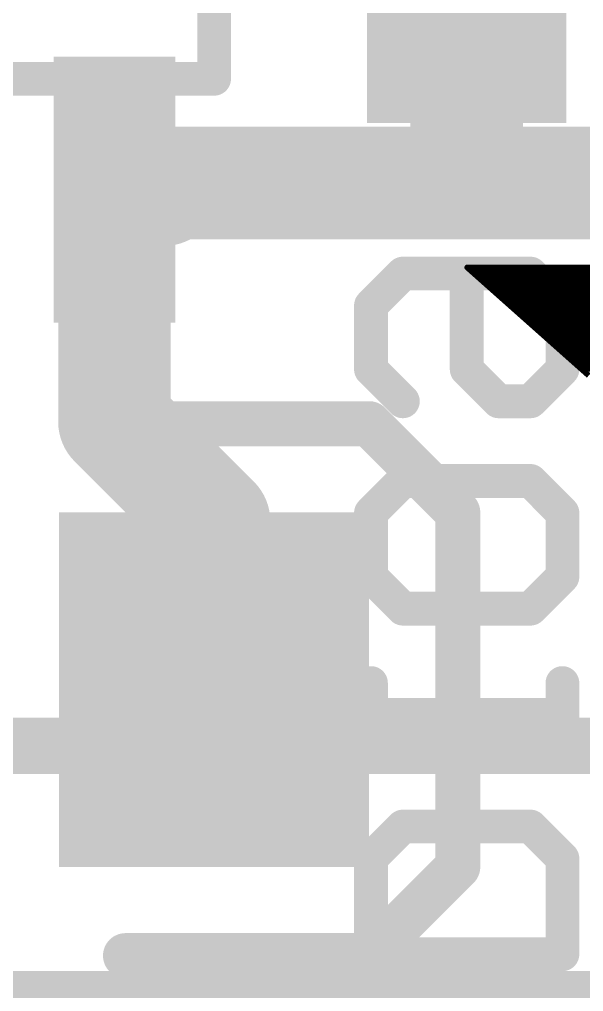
# Model space of a CAD drawing. Extents: x -1.3 to 34.4, y -29.2 to 28.1.
# Drawn here: x 9.411 to 11.958, y 9.052 to 13.438 of the extents above; entities that cross this region are included whole.
import ezdxf

# ---------------------------------------------------------------- set-up
doc = ezdxf.new("R2010")
doc.units = 0
for name, color, linetype in [('1', 12, 'CONTINUOUS'), ('16', 132, 'CONTINUOUS'), ('21', 41, 'CONTINUOUS'), ('22', 40, 'CONTINUOUS'), ('23', 53, 'CONTINUOUS'), ('51', 53, 'CONTINUOUS')]:
    doc.layers.add(name, color=color, linetype=linetype)

# ---------------------------------------------------------------- blocks, each defined once
blk = doc.blocks.new('RECT')
blk.add_solid([(-0.5, -0.5), (0.5, -0.5), (-0.5, 0.5), (0.5, 0.5)])

msp = doc.modelspace()

# ---------------------------------------------------------------- linework, layer by layer
at = {"layer": '1', "const_width": 0.508}
for points in [[(11.43, 12.7), (11.43, 13.32)], [(9.8759, 12.6699), (9.906, 12.7)], [(9.906, 12.7), (11.43, 12.7)], [(11.43, 12.7), (13.081, 12.7)], [(9.84, 12.6699), (9.8759, 12.6699)], [(9.84, 12.6699), (10.0631, 12.6699)], [(9.84, 11.623), (9.84, 12.6699)], [(10.033, 11.43), (9.84, 11.623)], [(10.033, 11.43), (9.906, 11.557)], [(10.29, 11.173), (10.033, 11.43)], [(10.29, 10.414), (10.29, 11.173)]]:
    msp.add_lwpolyline(points, dxfattribs=at)
at = {"layer": '1', "const_width": 0.254}
for points in [[(11.557, 13.32, 1), (11.303, 13.32)], [(9.906, 12.827, 1), (9.906, 12.573)], [(9.9958, 12.6102, 1), (9.8162, 12.7898)], [(11.43, 12.827, 1), (11.43, 12.573)], [(11.43, 12.573, 1), (11.43, 12.827)], [(9.84, 12.7969, 1), (9.84, 12.5429)], [(9.84, 12.7969, 1), (9.84, 12.5429)], [(9.967, 12.6699, 1), (9.713, 12.6699)], [(9.8759, 12.5429, 1), (9.8759, 12.7969)], [(10.0631, 12.5429, 1), (10.0631, 12.7969)], [(9.7861, 12.7597, 1), (9.9657, 12.5801)], [(11.303, 12.7, 1), (11.557, 12.7)], [(9.9298, 11.7128, 1), (9.7502, 11.5332)], [(9.9958, 11.6468, 1), (9.8162, 11.4672)], [(9.713, 11.623, 1), (9.967, 11.623)], [(10.1228, 11.5198, 1), (9.9432, 11.3402)], [(9.9432, 11.3402, 1), (10.1228, 11.5198)], [(9.9432, 11.3402, 1), (10.1228, 11.5198)], [(10.417, 11.173, 1), (10.163, 11.173)], [(10.2002, 11.0832, 1), (10.3798, 11.2628)], [(10.163, 10.414, 1), (10.417, 10.414)]]:
    msp.add_lwpolyline(points, format="xyb", dxfattribs=at)
at = {"layer": '16', "const_width": 0.254}
for points in [[(16.51, 10.16), (7.62, 10.16)], [(6.858, 9.017), (20.193, 9.017)]]:
    msp.add_lwpolyline(points, dxfattribs=at)
at = {"layer": '21'}
for points, const_width in [([(11.4325, 12.3253, 1), (11.4325, 12.3126)], 0.0127), ([(11.4367, 12.3236, 1), (11.4283, 12.3142)], 0.0127), ([(11.461, 12.3, 1), (11.461, 12.2873)], 0.0127), ([(11.4896, 12.2745, 1), (11.4896, 12.2619)], 0.0127), ([(11.5181, 12.2492, 1), (11.5181, 12.2365)], 0.0127), ([(11.5467, 12.2238, 1), (11.5467, 12.2111)], 0.0127), ([(11.5753, 12.1983, 1), (11.5753, 12.1857)], 0.0127), ([(11.6039, 12.173, 1), (11.6039, 12.1603)], 0.0127), ([(11.6325, 12.1476, 1), (11.6325, 12.1349)], 0.0127), ([(11.661, 12.1221, 1), (11.661, 12.1095)], 0.0127), ([(11.6896, 12.0968, 1), (11.6896, 12.0841)], 0.0127), ([(11.7182, 12.0714, 1), (11.7182, 12.0587)], 0.0127), ([(11.7468, 12.0459, 1), (11.7468, 12.0333)], 0.0127), ([(11.7754, 12.0206, 1), (11.7754, 12.0079)], 0.0127), ([(11.804, 11.9952, 1), (11.804, 11.9825)], 0.0127), ([(11.8325, 11.9697, 1), (11.8325, 11.9571)], 0.0127), ([(11.8611, 11.9444, 1), (11.8611, 11.9317)], 0.0127), ([(11.8897, 11.919, 1), (11.8897, 11.9063)], 0.0127), ([(11.9183, 11.8935, 1), (11.9183, 11.8809)], 0.0127), ([(11.9469, 11.8681, 1), (11.9469, 11.8555)], 0.0127), ([(9.89, 11.6648, 1), (9.89, 11.5632)], 0.1016), ([(11.0259, 11.6499, 1), (10.9541, 11.5781)], 0.1016), ([(10.99, 11.5632, 1), (10.99, 11.6648)], 0.1016), ([(11.4408, 11.214, 1), (11.3392, 11.214)], 0.1016), ([(11.3541, 11.1781, 1), (11.4259, 11.2499)], 0.1016), ([(11.4259, 9.5781, 1), (11.3541, 9.6499)], 0.1016), ([(11.3392, 9.614, 1), (11.4408, 9.614)], 0.1016), ([(9.89, 9.2648, 1), (9.89, 9.1632)], 0.1016), ([(10.9541, 9.2499, 1), (11.0259, 9.1781)], 0.1016), ([(10.99, 9.1632, 1), (10.99, 9.2648)], 0.1016)]:
    msp.add_lwpolyline(points, format="xyb", dxfattribs=dict(at, const_width=const_width))
for points, const_width in [([(12.9489, 12.3189), (11.4325, 12.3189)], 0.0254), ([(11.4325, 12.3189), (11.9812, 11.8313)], 0.0254), ([(11.461, 12.2936), (13.093, 12.2936)], 0.0254), ([(11.4896, 12.2682), (13.1479, 12.2682)], 0.0254), ([(11.5181, 12.2428), (13.191, 12.2428)], 0.0254), ([(11.5467, 12.2174), (13.2207, 12.2174)], 0.0254), ([(11.5753, 12.192), (13.247, 12.192)], 0.0254), ([(11.6039, 12.1666), (13.2668, 12.1666)], 0.0254), ([(11.6325, 12.1412), (13.2858, 12.1412)], 0.0254), ([(11.661, 12.1158), (13.2984, 12.1158)], 0.0254), ([(11.6896, 12.0904), (13.311, 12.0904)], 0.0254), ([(11.7182, 12.065), (13.3203, 12.065)], 0.0254), ([(11.7468, 12.0396), (13.327, 12.0396)], 0.0254), ([(11.7754, 12.0142), (13.3337, 12.0142)], 0.0254), ([(11.804, 11.9888), (13.3366, 11.9888)], 0.0254), ([(11.8325, 11.9634), (13.3386, 11.9634)], 0.0254), ([(11.8611, 11.938), (13.1257, 11.938)], 0.0254), ([(11.8897, 11.9126), (13.0566, 11.9126)], 0.0254), ([(11.9183, 11.8872), (13.0258, 11.8872)], 0.0254), ([(11.9469, 11.8618), (13.0048, 11.8618)], 0.0254), ([(10.99, 11.614), (9.89, 11.614)], 0.2032), ([(11.39, 11.214), (10.99, 11.614)], 0.2032), ([(11.39, 9.614), (11.39, 11.214)], 0.2032), ([(10.99, 9.214), (11.39, 9.614)], 0.2032), ([(9.89, 9.214), (10.99, 9.214)], 0.2032)]:
    msp.add_lwpolyline(points, dxfattribs=dict(at, const_width=const_width))
at = {"layer": '22', "const_width": 0.1524}
for points in [[(10.9982, 12.1471), (11.1423, 12.2911)], [(11.1423, 12.2911), (11.7185, 12.2911)], [(11.4304, 11.859), (11.4304, 12.2911)], [(11.7185, 12.2911), (11.8625, 12.1471)], [(10.9982, 11.859), (10.9982, 12.1471)], [(11.8625, 12.1471), (11.8625, 11.859)], [(11.1423, 11.7149), (10.9982, 11.859)], [(11.5744, 11.7149), (11.4304, 11.859)], [(11.8625, 11.859), (11.7185, 11.7149)], [(11.7185, 11.7149), (11.5744, 11.7149)], [(10.9982, 11.2116), (11.1423, 11.3556)], [(11.1423, 11.3556), (11.7185, 11.3556)], [(11.7185, 11.3556), (11.8625, 11.2116)], [(10.9982, 10.9235), (10.9982, 11.2116)], [(11.8625, 11.2116), (11.8625, 10.9235)], [(11.1423, 10.7794), (10.9982, 10.9235)], [(11.8625, 10.9235), (11.7185, 10.7794)], [(11.7185, 10.7794), (11.1423, 10.7794)], [(10.9982, 10.1557), (10.9982, 10.4438)], [(11.8625, 10.1557), (11.8625, 10.4438)], [(10.9982, 10.2998), (11.8625, 10.2998)], [(10.9982, 9.6524), (11.1423, 9.7964)], [(11.1423, 9.7964), (11.7185, 9.7964)], [(11.7185, 9.7964), (11.8625, 9.6524)], [(10.9982, 9.2202), (10.9982, 9.6524)], [(11.8625, 9.6524), (11.8625, 9.2202)], [(11.8625, 9.2202), (10.9982, 9.2202)]]:
    msp.add_lwpolyline(points, dxfattribs=at)
at = {"layer": '22', "const_width": 0.0762}
for points in [[(11.1423, 12.3292, 1), (11.1423, 12.253)], [(11.1692, 12.2642, 1), (11.1153, 12.3181)], [(11.4685, 12.2911, 1), (11.3923, 12.2911)], [(11.7454, 12.3181, 1), (11.6915, 12.2642)], [(11.7185, 12.253, 1), (11.7185, 12.3292)], [(11.0363, 12.1471, 1), (10.9601, 12.1471)], [(10.9713, 12.174, 1), (11.0251, 12.1201)], [(11.9006, 12.1471, 1), (11.8244, 12.1471)], [(11.8356, 12.1201, 1), (11.8895, 12.174)], [(11.0251, 11.8859, 1), (10.9713, 11.832)], [(11.4573, 11.8859, 1), (11.4034, 11.832)], [(11.8895, 11.832, 1), (11.8356, 11.8859)], [(10.9601, 11.859, 1), (11.0363, 11.859)], [(11.3923, 11.859, 1), (11.4685, 11.859)], [(11.8244, 11.859, 1), (11.9006, 11.859)], [(11.1153, 11.688, 1), (11.1692, 11.7419)], [(11.5744, 11.753, 1), (11.5744, 11.6768)], [(11.5475, 11.688, 1), (11.6014, 11.7419)], [(11.6915, 11.7419, 1), (11.7454, 11.688)], [(11.7185, 11.6768, 1), (11.7185, 11.753)], [(11.1423, 11.3937, 1), (11.1423, 11.3175)], [(11.1692, 11.3287, 1), (11.1153, 11.3826)], [(11.7454, 11.3826, 1), (11.6915, 11.3287)], [(11.7185, 11.3175, 1), (11.7185, 11.3937)], [(11.0363, 11.2116, 1), (10.9601, 11.2116)], [(10.9713, 11.2385, 1), (11.0251, 11.1846)], [(11.9006, 11.2116, 1), (11.8244, 11.2116)], [(11.8356, 11.1846, 1), (11.8895, 11.2385)], [(11.0251, 10.9504, 1), (10.9713, 10.8965)], [(11.8895, 10.8965, 1), (11.8356, 10.9504)], [(10.9601, 10.9235, 1), (11.0363, 10.9235)], [(11.8244, 10.9235, 1), (11.9006, 10.9235)], [(11.1423, 10.8175, 1), (11.1423, 10.7413)], [(11.1153, 10.7525, 1), (11.1692, 10.8063)], [(11.6915, 10.8063, 1), (11.7454, 10.7525)], [(11.7185, 10.7413, 1), (11.7185, 10.8175)], [(11.0363, 10.4438, 1), (10.9601, 10.4438)], [(11.9006, 10.4438, 1), (11.8244, 10.4438)], [(10.9982, 10.3379, 1), (10.9982, 10.2617)], [(11.8625, 10.2617, 1), (11.8625, 10.3379)], [(10.9601, 10.1557, 1), (11.0363, 10.1557)], [(11.8244, 10.1557, 1), (11.9006, 10.1557)], [(11.1423, 9.8345, 1), (11.1423, 9.7583)], [(11.1692, 9.7695, 1), (11.1153, 9.8234)], [(11.7454, 9.8234, 1), (11.6915, 9.7695)], [(11.7185, 9.7583, 1), (11.7185, 9.8345)], [(11.0363, 9.6524, 1), (10.9601, 9.6524)], [(10.9713, 9.6793, 1), (11.0251, 9.6254)], [(11.9006, 9.6524, 1), (11.8244, 9.6524)], [(11.8356, 9.6254, 1), (11.8895, 9.6793)], [(10.9982, 9.2583, 1), (10.9982, 9.1821)], [(10.9601, 9.2202, 1), (11.0363, 9.2202)], [(11.8244, 9.2202, 1), (11.9006, 9.2202)], [(11.8625, 9.1821, 1), (11.8625, 9.2583)]]:
    msp.add_lwpolyline(points, format="xyb", dxfattribs=at)
at = {"layer": '23'}
msp.add_point((11.43, 12.319), dxfattribs=at)
at = {"layer": '51', "const_width": 0.1524}
for points in [[(10.29, 13.17), (10.29, 14.77)], [(10.29, 13.17), (7.49, 13.17)]]:
    msp.add_lwpolyline(points, dxfattribs=at)
at = {"layer": '51', "const_width": 0.0762}
for points in [[(10.29, 13.1319, 1), (10.29, 13.2081)], [(10.2519, 13.17, 1), (10.3281, 13.17)]]:
    msp.add_lwpolyline(points, format="xyb", dxfattribs=at)

# ---------------------------------------------------------------- block references
at = {"layer": '1'}
for p, xscale, yscale, rotation in [((11.43, 13.32), 0.7, 0.9, 90), ((9.84, 12.6699), 0.55, 1.2, 180), ((10.29, 10.414), 1.6, 1.4, 90)]:
    msp.add_blockref('RECT', p, dxfattribs=dict(at, xscale=xscale, yscale=yscale, rotation=rotation))
at = {"layer": '51'}
for p, xscale, yscale, rotation in [((11.4349, 13.566), 0.3, 0.5999, 90), ((9.84, 12.795), 0.5, 0.65, 180)]:
    msp.add_blockref('RECT', p, dxfattribs=dict(at, xscale=xscale, yscale=yscale, rotation=rotation))

doc.saveas('drawing.dxf')
